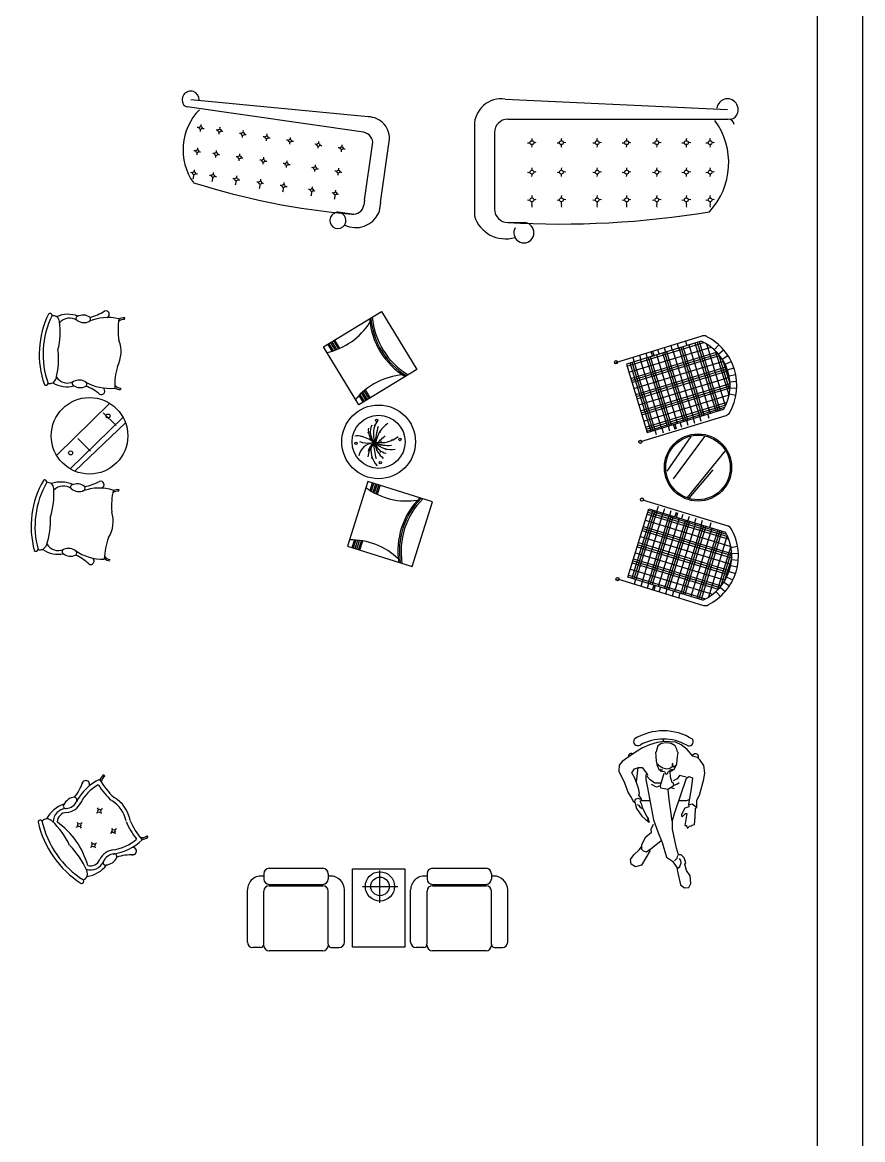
# Model space of a CAD drawing. Header units: inches. Extents: x 6.4 to 48.9, y 11.7 to 36.5.
# Drawn here: x 21.11 to 27.38, y 18.58 to 26.92 of the extents above; entities that cross this region are included whole.
import ezdxf

# ---------------------------------------------------------------- set-up
doc = ezdxf.new("R2010")
doc.units = ezdxf.units.IN
doc.header["$MEASUREMENT"] = 0
for name, color, linetype in [('02', 2, 'Continuous'), ('4', 4, 'Continuous'), ('kadrbm', 4, 'Continuous')]:
    doc.layers.add(name, color=color, linetype=linetype)

# ---------------------------------------------------------------- blocks, each defined once
blk = doc.blocks.new('kadrbm')
at = {"layer": 'kadrbm', "color": 4}
blk.add_lwpolyline([(0, 0), (0, 24.7972), (21, 24.7972), (21, 0), (0, 0)], close=True, dxfattribs=at)
blk.add_lwpolyline([(20.6631, 0.3257), (20.6631, 24.4603), (0.3369, 24.4603), (0.3369, 0.3257), (20.6631, 0.3257)], dxfattribs=at)

msp = doc.modelspace()

# ---------------------------------------------------------------- linework, layer by layer
at = {"layer": '02'}
for p, q in [((21.8753, 24.7033), (21.8766, 24.7148)), ((23.413, 24.53), (23.4471, 24.4742)), ((23.422, 24.5355), (23.4572, 24.4779)), ((23.4346, 24.5432), (23.471, 24.4834)), ((23.4435, 24.5486), (23.4808, 24.4876)), ((26.1799, 24.5402), (25.6207, 24.3689)), ((25.6251, 24.3546), (26.1997, 24.5307)), ((25.9996, 24.524), (26.011, 24.4867)), ((26.0625, 24.541), (26.0733, 24.5057)), ((26.2917, 24.0166), (26.1355, 24.5265)), ((26.3068, 24.0213), (26.1506, 24.5312)), ((26.322, 24.0259), (26.1658, 24.5358)), ((23.3915, 24.5169), (23.4225, 24.4661)), ((23.4004, 24.5223), (23.4328, 24.4693)), ((25.639, 24.3091), (26.2527, 24.4971)), ((25.653, 24.2636), (26.2942, 24.46)), ((25.6576, 24.2484), (26.3061, 24.447)), ((25.7658, 24.4524), (25.7772, 24.415)), ((25.8045, 24.4642), (25.8159, 24.4269)), ((25.8156, 24.4676), (25.827, 24.4303)), ((25.8543, 24.4795), (25.8657, 24.4422)), ((26.0488, 23.9422), (25.8926, 24.4521)), ((25.902, 24.4941), (25.9134, 24.4568)), ((26.064, 23.9469), (25.9078, 24.4568)), ((26.0792, 23.9515), (25.923, 24.4614)), ((25.9518, 24.5094), (25.9633, 24.472)), ((26.1247, 23.9655), (25.9685, 24.4754)), ((26.1702, 23.9794), (26.014, 24.4893)), ((26.1854, 23.9841), (26.0292, 24.494)), ((26.2006, 23.9887), (26.0444, 24.4986)), ((26.2461, 24.0027), (26.0899, 24.5126)), ((26.3618, 24.0588), (26.2208, 24.5188)), ((26.3134, 24.5167), (26.277, 24.4768)), ((26.3875, 24.1373), (26.2862, 24.4682)), ((26.3085, 24.4442), (26.3466, 24.4767)), ((26.393, 24.1735), (26.311, 24.4413)), ((25.6207, 24.3689), (25.7769, 23.8589)), ((25.8059, 23.8678), (25.6497, 24.3778)), ((25.6623, 24.2332), (26.3171, 24.4338)), ((25.8211, 23.8725), (25.6649, 24.3824)), ((25.6682, 24.4225), (25.6796, 24.3852)), ((25.6762, 24.1877), (26.3452, 24.3926)), ((25.8363, 23.8771), (25.6801, 24.3871)), ((25.718, 24.4377), (25.7295, 24.4004)), ((25.8818, 23.8911), (25.7256, 24.401)), ((25.9274, 23.905), (25.7712, 24.415)), ((25.9426, 23.9097), (25.7863, 24.4196)), ((25.9577, 23.9143), (25.8015, 24.4243)), ((26.0033, 23.9283), (25.8471, 24.4382)), ((26.3357, 24.4079), (26.3776, 24.4353)), ((26.3947, 24.2224), (26.3397, 24.4017)), ((26.3582, 24.3685), (26.4031, 24.3904)), ((25.6902, 24.1421), (26.3668, 24.3494)), ((25.6948, 24.127), (26.3727, 24.3346)), ((25.6995, 24.1118), (26.3778, 24.3196)), ((25.7134, 24.0662), (26.3893, 24.2733)), ((26.3755, 24.3265), (26.4228, 24.3427)), ((26.3874, 24.2828), (26.4364, 24.2929)), ((21.8453, 24.1913), (21.8453, 24.1798)), ((25.7274, 24.0207), (26.3946, 24.2251)), ((25.732, 24.0055), (26.3949, 24.2086)), ((25.7367, 23.9903), (26.3944, 24.1918)), ((26.3938, 24.2378), (26.4436, 24.2417)), ((26.3945, 24.1925), (26.4444, 24.1901)), ((23.6246, 24.135), (23.6556, 24.0842)), ((23.6322, 24.1428), (23.6646, 24.0897)), ((23.6431, 24.1532), (23.6772, 24.0974)), ((23.651, 24.1605), (23.6861, 24.1029)), ((23.6622, 24.1703), (23.6987, 24.1105)), ((23.6704, 24.1771), (23.7077, 24.116)), ((25.7506, 23.9448), (26.3881, 24.1401)), ((26.3894, 24.1474), (26.4387, 24.1387)), ((21.3685, 23.6883), (21.7659, 24.0773)), ((25.7646, 23.8993), (26.3728, 24.0856)), ((25.7692, 23.8841), (26.3653, 24.0667)), ((25.7739, 23.8689), (26.3563, 24.0473)), ((25.7769, 23.8589), (26.3494, 24.0343)), ((21.4686, 23.5887), (21.8638, 23.974)), ((21.7168, 24.0061), (21.812, 23.9109)), ((26.0685, 23.9505), (26.08, 23.9132)), ((26.1183, 23.9658), (26.1298, 23.9285)), ((26.1661, 23.9804), (26.1775, 23.9431)), ((26.2393, 23.9638), (26.2285, 23.999)), ((21.505, 23.5706), (21.8829, 23.932)), ((25.8463, 23.8411), (25.8349, 23.8784)), ((25.8845, 23.8942), (25.896, 23.8568)), ((25.9323, 23.9088), (25.9437, 23.8715)), ((25.971, 23.9206), (25.9824, 23.8833)), ((25.9821, 23.924), (25.9935, 23.8867)), ((26.0208, 23.9359), (26.0322, 23.8986)), ((21.5263, 23.8156), (21.6215, 23.7204)), ((26.1007, 23.8286), (25.9237, 23.5707)), ((26.2048, 23.8307), (25.9695, 23.5145)), ((26.3568, 23.7205), (26.0736, 23.3731)), ((26.2652, 23.5811), (26.0882, 23.3689)), ((23.7083, 23.4264), (23.7262, 23.4832)), ((23.7175, 23.4207), (23.7362, 23.48)), ((23.7306, 23.4132), (23.7503, 23.4756)), ((23.74, 23.408), (23.7603, 23.4724)), ((23.7533, 23.4012), (23.7743, 23.468)), ((23.7629, 23.3966), (23.7844, 23.4648)), ((21.8333, 23.4208), (21.8354, 23.4321)), ((25.6328, 22.7801), (25.789, 23.29)), ((25.818, 23.2811), (25.6618, 22.7712)), ((25.8332, 23.2765), (25.677, 22.7665)), ((25.8484, 23.2718), (25.6922, 22.7619)), ((25.7859, 23.28), (26.3683, 23.1016)), ((25.789, 23.29), (26.3614, 23.1147)), ((25.8584, 23.3078), (25.8469, 23.2705)), ((25.8966, 23.2548), (25.908, 23.2921)), ((25.9443, 23.2402), (25.9558, 23.2775)), ((25.8939, 23.2579), (25.7377, 22.7479)), ((25.7627, 23.2041), (26.4001, 23.0089)), ((25.7766, 23.2497), (26.3849, 23.0633)), ((25.7813, 23.2649), (26.3774, 23.0822)), ((25.9394, 23.2439), (25.7832, 22.734)), ((25.9546, 23.2393), (25.7984, 22.7293)), ((25.9698, 23.2346), (25.8136, 22.7247)), ((26.0153, 23.2207), (25.8591, 22.7107)), ((26.0609, 23.2067), (25.9047, 22.6968)), ((26.076, 23.2021), (25.9198, 22.6921)), ((26.0912, 23.1974), (25.935, 22.6875)), ((25.983, 23.2283), (25.9945, 23.2656)), ((25.9941, 23.2249), (26.0056, 23.2622)), ((26.0328, 23.213), (26.0443, 23.2504)), ((26.0806, 23.1984), (26.092, 23.2357)), ((26.1304, 23.1832), (26.1418, 23.2205)), ((26.1781, 23.1685), (26.1896, 23.2059)), ((25.7394, 23.1282), (26.4066, 22.9239)), ((25.7441, 23.1434), (26.4069, 22.9404)), ((25.7487, 23.1586), (26.4065, 22.9571)), ((26.1368, 23.1835), (25.9806, 22.6735)), ((26.1823, 23.1695), (26.0261, 22.6596)), ((26.1975, 23.1649), (26.0413, 22.6549)), ((26.2127, 23.1602), (26.0564, 22.6503)), ((26.2582, 23.1463), (26.102, 22.6363)), ((26.3037, 23.1323), (26.1475, 22.6224)), ((26.3189, 23.1277), (26.1627, 22.6178)), ((26.3341, 23.123), (26.1779, 22.6131)), ((26.2513, 23.1852), (26.2405, 23.1499)), ((23.5738, 22.9998), (23.5917, 23.0565)), ((23.5838, 22.9966), (23.6025, 23.0559)), ((23.5978, 22.9922), (23.6175, 23.0546)), ((23.6079, 22.989), (23.6282, 23.0534)), ((23.6219, 22.9846), (23.643, 23.0514)), ((23.6319, 22.9814), (23.6534, 23.0496)), ((25.7069, 23.022), (26.3847, 22.8144)), ((25.7115, 23.0372), (26.3899, 22.8294)), ((25.7255, 23.0827), (26.4013, 22.8757)), ((26.3738, 23.0902), (26.2329, 22.6301)), ((25.6883, 22.9613), (26.3573, 22.7563)), ((25.7022, 23.0068), (26.3789, 22.7995)), ((26.3996, 23.0116), (26.2982, 22.6808)), ((26.4051, 22.9755), (26.3231, 22.7077)), ((26.4015, 23.0016), (26.4507, 23.0102)), ((26.4065, 22.9565), (26.4565, 22.9589)), ((25.665, 22.8854), (26.3063, 22.6889)), ((25.6697, 22.9006), (26.3182, 22.7019)), ((25.6743, 22.9157), (26.3291, 22.7152)), ((26.4067, 22.9265), (26.3518, 22.7473)), ((26.3995, 22.8662), (26.4485, 22.8561)), ((26.4058, 22.9111), (26.4557, 22.9072)), ((26.192, 22.6088), (25.6328, 22.7801)), ((25.6371, 22.7943), (26.2118, 22.6183)), ((25.6511, 22.8398), (26.2648, 22.6519)), ((26.3702, 22.7805), (26.4152, 22.7585)), ((26.3876, 22.8224), (26.4349, 22.8062)), ((25.6803, 22.7265), (25.6917, 22.7638)), ((25.7301, 22.7112), (25.7415, 22.7485)), ((25.7778, 22.6966), (25.7892, 22.7339)), ((25.8165, 22.6847), (25.828, 22.722)), ((25.8276, 22.6813), (25.8391, 22.7186)), ((25.8663, 22.6695), (25.8778, 22.7068)), ((25.9141, 22.6548), (25.9255, 22.6922)), ((26.3206, 22.7047), (26.3586, 22.6723)), ((26.3478, 22.741), (26.3896, 22.7136)), ((25.9639, 22.6396), (25.9753, 22.6769)), ((26.0116, 22.625), (26.023, 22.6623)), ((26.3254, 22.6322), (26.289, 22.6721)), ((25.7946, 21.5286, -0.304), (25.7355, 21.5032, -0.304)), ((25.8516, 21.5455, -0.304), (25.7946, 21.5286, -0.304)), ((25.8558, 21.5201, -0.304), (25.8453, 21.4863, -0.304)), ((25.9023, 21.5518, -0.304), (25.8516, 21.5455, -0.304)), ((25.8833, 21.537, -0.304), (25.8558, 21.5201, -0.304)), ((25.9213, 21.5434, -0.304), (25.8833, 21.537, -0.304)), ((25.8973, 21.5512, 0.0461), (25.8973, 21.5703, 0.0461)), ((25.9867, 21.5476, -0.304), (25.9023, 21.5518, -0.304)), ((25.955, 21.537, -0.304), (25.9213, 21.5434, -0.304)), ((25.9846, 21.5201, -0.304), (25.955, 21.537, -0.304)), ((25.9972, 21.4948, -0.304), (25.9846, 21.5201, -0.304)), ((26.031, 21.5286, -0.304), (25.9867, 21.5476, -0.304)), ((26.0753, 21.4927, -0.304), (26.031, 21.5286, -0.304)), ((25.6659, 21.4589, -0.304), (25.5899, 21.404, -0.304)), ((25.6356, 21.4445, 0.0461), (25.6356, 21.437, 0.0461)), ((25.6618, 21.4618, 0.0461), (25.6531, 21.4619, 0.0461)), ((25.7355, 21.5032, -0.304), (25.6659, 21.4589, -0.304)), ((25.8389, 21.4737, -0.304), (25.8411, 21.442, -0.304)), ((25.8432, 21.4737, -0.304), (25.8389, 21.4737, -0.304)), ((25.8411, 21.442, -0.304), (25.8432, 21.4061, -0.304)), ((25.8453, 21.4863, -0.304), (25.8432, 21.4737, -0.304)), ((26.0015, 21.4758, -0.304), (25.9972, 21.4948, -0.304)), ((25.9979, 21.3853, -0.304), (26.0015, 21.4399, -0.304)), ((26.0078, 21.4694, -0.304), (26.0015, 21.4758, -0.304)), ((26.0015, 21.4399, -0.304), (26.0078, 21.4694, -0.304)), ((26.1176, 21.4441, -0.304), (26.0753, 21.4927, -0.304)), ((26.1513, 21.4335, -0.304), (26.1176, 21.4441, -0.304)), ((25.5667, 21.3765, -0.304), (25.5646, 21.3321, -0.304)), ((25.5899, 21.404, -0.304), (25.5667, 21.3765, -0.304)), ((25.6806, 21.349, -0.304), (25.7102, 21.3596, -0.304)), ((25.706, 21.3581, 0.0461), (25.6942, 21.2508, 0.0461)), ((25.7102, 21.3596, -0.304), (25.7397, 21.3575, -0.304)), ((25.7397, 21.3575, -0.304), (25.7714, 21.3152, -0.304)), ((25.8432, 21.4061, -0.304), (25.8516, 21.3702, -0.304)), ((25.8516, 21.3702, -0.304), (25.8622, 21.3469, -0.304)), ((25.8683, 21.3687, -0.304), (25.854, 21.3848, -0.304)), ((25.8932, 21.3527, -0.304), (25.8683, 21.3687, -0.304)), ((25.961, 21.3616, -0.304), (25.9449, 21.3509, -0.304)), ((25.9663, 21.3902, -0.304), (25.961, 21.3616, -0.304)), ((25.9734, 21.3616, -0.304), (25.9663, 21.3902, -0.304)), ((25.9913, 21.3741, -0.304), (25.9734, 21.3616, -0.304)), ((25.9804, 21.349, -0.304), (25.9979, 21.3853, -0.304)), ((26.1724, 21.4145, -0.304), (26.1513, 21.4335, -0.304)), ((26.1999, 21.3723, -0.304), (26.1724, 21.4145, -0.304)), ((26.2062, 21.3195, -0.304), (26.1999, 21.3723, -0.304)), ((21.7283, 21.2934), (21.7218, 21.3038)), ((25.5646, 21.3321, -0.304), (25.6068, 21.2434, -0.304)), ((25.6616, 21.3195, -0.304), (25.6806, 21.349, -0.304)), ((25.6828, 21.2793, -0.304), (25.6616, 21.3195, -0.304)), ((25.7123, 21.2054, -0.304), (25.6828, 21.2793, -0.304)), ((25.782, 21.3068, -0.304), (25.7651, 21.3026, -0.304)), ((25.7651, 21.3026, -0.304), (25.7672, 21.2688, -0.304)), ((25.7714, 21.3152, -0.304), (25.782, 21.3068, -0.304)), ((25.7777, 21.2899, -0.304), (25.7798, 21.2983, -0.304)), ((25.7988, 21.2667, -0.304), (25.7777, 21.2899, -0.304)), ((25.8622, 21.3469, -0.304), (25.8812, 21.3321, -0.304)), ((25.8748, 21.2244, -0.304), (25.9023, 21.3174, -0.304)), ((25.8938, 21.3354, -0.304), (25.8767, 21.3439, -0.304)), ((25.8812, 21.3321, -0.304), (25.9044, 21.3275, -0.304)), ((25.9235, 21.3473, -0.304), (25.8932, 21.3527, -0.304)), ((25.9044, 21.3275, -0.304), (25.9153, 21.3097, -0.304)), ((25.9153, 21.3097, -0.304), (25.9255, 21.311, -0.304)), ((25.9449, 21.3509, -0.304), (25.9235, 21.3473, -0.304)), ((25.9255, 21.311, -0.304), (25.9341, 21.3298, -0.304)), ((25.9341, 21.3298, -0.304), (25.9571, 21.3343, -0.304)), ((25.9651, 21.3439, -0.304), (25.938, 21.3368, -0.304)), ((25.9445, 21.3279, -0.304), (25.9487, 21.2878, -0.304)), ((25.9487, 21.2878, -0.304), (25.9593, 21.2498, -0.304)), ((25.9571, 21.3343, -0.304), (25.9804, 21.349, -0.304)), ((25.9994, 21.2751, -0.304), (25.9698, 21.2582, -0.304)), ((25.9825, 21.0237, -0.304), (26.069, 21.2793, -0.304)), ((26.0184, 21.2983, -0.304), (25.9994, 21.2751, -0.304)), ((26.0373, 21.2941, -0.304), (26.0184, 21.2983, -0.304)), ((26.0669, 21.2857, -0.304), (26.0373, 21.2941, -0.304)), ((26.069, 21.2793, -0.304), (26.088, 21.292, -0.304)), ((26.088, 21.292, -0.304), (26.1133, 21.2814, -0.304)), ((26.1133, 21.2814, -0.304), (26.1049, 21.1991, -0.304)), ((26.1661, 21.1526, -0.304), (26.1999, 21.2709, -0.304)), ((26.1999, 21.2709, -0.304), (26.2062, 21.3195, -0.304)), ((25.6068, 21.2434, -0.304), (25.6342, 21.1695, -0.304)), ((25.7186, 21.1674, -0.304), (25.7123, 21.2054, -0.304)), ((25.7672, 21.2688, -0.304), (25.7777, 21.2075, -0.304)), ((25.7777, 21.2075, -0.304), (25.8221, 20.9667, -0.304)), ((25.8326, 21.2413, -0.304), (25.7988, 21.2667, -0.304)), ((25.8453, 21.2117, -0.304), (25.8073, 21.2307, -0.304)), ((25.8748, 21.2413, -0.304), (25.8326, 21.2413, -0.304)), ((25.8685, 21.2202, -0.304), (25.8453, 21.2117, -0.304)), ((25.8769, 21.2033, -0.304), (25.8748, 21.2244, -0.304)), ((25.9318, 21.1948, -0.304), (25.8769, 21.2033, -0.304)), ((25.9719, 21.2223, -0.304), (25.9318, 21.1948, -0.304)), ((25.9403, 21.1188, -0.304), (25.9339, 21.1906, -0.304)), ((25.9508, 21.2096, -0.304), (25.9782, 21.2012, -0.304)), ((25.9593, 21.2498, -0.304), (25.9698, 21.2434, -0.304)), ((25.9698, 21.2434, -0.304), (25.9719, 21.2223, -0.304)), ((25.9782, 21.2265, -0.304), (25.9972, 21.2329, -0.304)), ((25.9972, 21.2329, -0.304), (26.0141, 21.2476, -0.304)), ((26.1049, 21.1991, -0.304), (26.0838, 21.085, -0.304)), ((25.6342, 21.1695, -0.304), (25.6574, 21.1336, -0.304)), ((25.6574, 21.1336, -0.304), (25.6743, 21.1019, -0.304)), ((25.6828, 21.104, -0.304), (25.6891, 21.1209, -0.304)), ((25.6891, 21.1209, -0.304), (25.706, 21.1293, -0.304)), ((25.706, 21.1293, -0.304), (25.725, 21.123, -0.304)), ((25.7144, 21.1526, -0.304), (25.7186, 21.1674, -0.304)), ((25.7271, 21.1357, -0.304), (25.7144, 21.1526, -0.304)), ((25.7229, 21.1082, -0.304), (25.7355, 21.1167, -0.304)), ((25.7313, 21.0934, -0.304), (25.7229, 21.1082, -0.304)), ((25.7355, 21.1167, -0.304), (25.7271, 21.1357, -0.304)), ((25.7302, 21.1131, 0.0461), (25.7951, 21.1129, 0.0461)), ((25.9529, 21.0301, -0.304), (25.9403, 21.1188, -0.304)), ((26.1471, 21.1146, -0.304), (26.1661, 21.1526, -0.304)), ((26.1471, 21.0596, -0.304), (26.1471, 21.1146, -0.304)), ((25.6743, 21.1019, -0.304), (25.6849, 21.0998, -0.304)), ((25.6849, 21.0998, -0.304), (25.6954, 21.0533, -0.304)), ((25.6954, 21.0533, -0.304), (25.7355, 20.9941, -0.304)), ((25.7167, 21.0738, -0.304), (25.7028, 21.0792, -0.304)), ((25.7263, 21.0588, -0.304), (25.7167, 21.0738, -0.304)), ((25.7338, 21.0513, -0.304), (25.7263, 21.0588, -0.304)), ((25.7397, 21.0723, -0.304), (25.7313, 21.0934, -0.304)), ((25.7402, 21.0567, -0.304), (25.7338, 21.0513, -0.304)), ((25.7419, 21.0596, -0.304), (25.7397, 21.0723, -0.304)), ((25.7503, 21.0364, -0.304), (25.7419, 21.0596, -0.304)), ((25.7735, 20.9941, -0.304), (25.7503, 21.0364, -0.304)), ((25.9635, 20.9582, -0.304), (25.9529, 21.0301, -0.304)), ((25.9656, 20.9625, -0.304), (25.9825, 21.0237, -0.304)), ((26.0563, 21.0554, -0.304), (26.0331, 21.0068, -0.304)), ((26.088, 21.066, -0.304), (26.0563, 21.0554, -0.304)), ((26.0838, 21.085, -0.304), (26.088, 21.066, -0.304)), ((26.0922, 21.0819, -0.304), (26.1112, 21.0861, -0.304)), ((26.1112, 21.0861, -0.304), (26.1418, 21.066, -0.304)), ((26.1344, 20.9878, -0.304), (26.1365, 21.0554, -0.304)), ((26.1365, 21.0554, -0.304), (26.1471, 21.0596, -0.304)), ((25.7355, 20.9941, -0.304), (25.7862, 20.9498, -0.304)), ((25.7883, 20.973, -0.304), (25.7735, 20.9941, -0.304)), ((25.7777, 20.9751, -0.304), (25.7883, 20.973, -0.304)), ((25.7925, 20.9561, -0.304), (25.7777, 20.9751, -0.304)), ((25.7862, 20.9498, -0.304), (25.7925, 20.9561, -0.304)), ((25.8221, 20.9667, -0.304), (25.8558, 20.878, -0.304)), ((25.9656, 20.897, -0.304), (25.9656, 20.9625, -0.304)), ((26.0331, 21.0068, -0.304), (26.0331, 20.9941, -0.304)), ((26.0331, 20.9941, -0.304), (26.0395, 20.992, -0.304)), ((26.0395, 20.992, -0.304), (26.0627, 21.0153, -0.304)), ((26.0711, 21.0153, -0.304), (26.0563, 20.9265, -0.304)), ((26.0627, 21.0153, -0.304), (26.0711, 21.0153, -0.304)), ((26.1302, 20.9329, -0.304), (26.1344, 20.9878, -0.304)), ((25.7672, 20.8399, -0.304), (25.8073, 20.8758, -0.304)), ((25.8052, 20.897, -0.304), (25.8221, 20.935, -0.304)), ((25.8073, 20.8758, -0.304), (25.8052, 20.897, -0.304)), ((25.8558, 20.878, -0.304), (25.8875, 20.7977, -0.304)), ((25.9951, 20.7554, -0.304), (25.9656, 20.897, -0.304)), ((26.0563, 20.9265, -0.304), (26.069, 20.9265, -0.304)), ((26.069, 20.9265, -0.304), (26.0753, 20.9054, -0.304)), ((26.0753, 20.9054, -0.304), (26.0817, 20.9096, -0.304)), ((26.0817, 20.9096, -0.304), (26.0922, 20.9202, -0.304)), ((26.0922, 20.9202, -0.304), (26.1049, 20.9223, -0.304)), ((26.1049, 20.9223, -0.304), (26.1112, 20.9287, -0.304)), ((26.1112, 20.9287, -0.304), (26.1302, 20.9329, -0.304)), ((22.0418, 20.8477), (22.0494, 20.8381)), ((25.7355, 20.7829, -0.304), (25.7672, 20.8399, -0.304)), ((25.7355, 20.747, -0.304), (25.7355, 20.7829, -0.304)), ((25.8769, 20.8082, -0.304), (25.8052, 20.7512, -0.304)), ((25.8875, 20.7977, -0.304), (25.9191, 20.6899, -0.304)), ((25.6511, 20.6709, -0.304), (25.6764, 20.7068, -0.304)), ((25.6764, 20.7068, -0.304), (25.7165, 20.7449, -0.304)), ((25.7165, 20.7449, -0.304), (25.7334, 20.766, -0.304)), ((25.7988, 20.7385, -0.304), (25.7334, 20.6287, -0.304)), ((25.7482, 20.7343, -0.304), (25.7355, 20.747, -0.304)), ((25.7714, 20.7259, -0.304), (25.7482, 20.7343, -0.304)), ((25.8052, 20.7512, -0.304), (25.7714, 20.7259, -0.304)), ((25.9191, 20.6899, -0.304), (25.9656, 20.6583, -0.304)), ((26.0099, 20.7068, -0.304), (25.9951, 20.7554, -0.304)), ((25.9994, 20.6815, -0.304), (26.0057, 20.7005, -0.304)), ((26.031, 20.7068, -0.304), (26.0099, 20.7068, -0.304)), ((26.0521, 20.6836, -0.304), (26.031, 20.7068, -0.304)), ((25.6574, 20.6371, -0.304), (25.6511, 20.6709, -0.304)), ((25.6891, 20.616, -0.304), (25.6574, 20.6371, -0.304)), ((25.7334, 20.6287, -0.304), (25.6891, 20.616, -0.304)), ((25.9656, 20.6583, -0.304), (25.9972, 20.6118, -0.304)), ((25.9804, 20.6625, -0.304), (25.9994, 20.6815, -0.304)), ((25.9972, 20.6118, -0.304), (26.0015, 20.5822, -0.304)), ((25.9994, 20.6012, -0.304), (26.0205, 20.6202, -0.304)), ((26.0268, 20.6646, -0.304), (26.0162, 20.6794, -0.304)), ((26.0205, 20.6202, -0.304), (26.0289, 20.6456, -0.304)), ((26.0289, 20.6456, -0.304), (26.0268, 20.6646, -0.304)), ((26.0648, 20.6456, -0.304), (26.0521, 20.6836, -0.304)), ((26.0563, 20.6371, -0.304), (26.0648, 20.6456, -0.304)), ((26.069, 20.5907, -0.304), (26.0563, 20.6371, -0.304)), ((23.7819, 20.3494), (23.7819, 20.5889)), ((26.0015, 20.5822, -0.304), (26.0238, 20.4831, -0.304)), ((26.0964, 20.5505, -0.304), (26.069, 20.5907, -0.304)), ((26.1007, 20.4935, -0.304), (26.0964, 20.5505, -0.304)), ((22.9142, 20.0387), (22.9142, 20.4361)), ((22.9547, 20.4761), (23.3545, 20.4761)), ((23.3945, 20.0387), (23.3945, 20.4361)), ((23.6521, 20.4712), (23.9156, 20.4712)), ((24.1334, 20.0387), (24.1334, 20.4361)), ((24.1734, 20.4761), (24.5732, 20.4761)), ((24.6132, 20.0387), (24.6132, 20.4361)), ((26.0238, 20.4831, -0.304), (26.0542, 20.4597, -0.304)), ((26.0542, 20.4597, -0.304), (26.088, 20.4618, -0.304)), ((26.088, 20.4618, -0.304), (26.1007, 20.4935, -0.304)), ((23.3545, 19.9901), (22.9547, 19.9901)), ((24.5732, 19.9901), (24.1734, 19.9901))]:
    msp.add_line(p, q, dxfattribs=at)
for points in [[(24.0572, 24.3295), (23.6246, 24.0653), (23.3605, 24.4979), (23.7931, 24.7621)], [(24.175, 23.3416), (23.6916, 23.4941), (23.5391, 23.0107), (24.0225, 22.8582)]]:
    msp.add_lwpolyline(points, close=True, dxfattribs=at)
for points in [[(23.6952, 23.8642, 1), (23.6952, 23.8563)], [(23.7431, 23.915, 1), (23.7431, 23.907)], [(23.7845, 23.8696, 1), (23.7845, 23.8617)], [(23.7322, 23.7843, 1), (23.7322, 23.7764)], [(23.7409, 23.788, 1), (23.7409, 23.78)], [(23.7453, 23.797, 1), (23.7453, 23.7891)], [(23.7474, 23.7771, 1), (23.7474, 23.7691)], [(23.754, 23.7898, 1), (23.754, 23.7819)], [(23.791, 23.7952, 1), (23.791, 23.7873)], [(23.8737, 23.8079, 1), (23.8737, 23.8)], [(23.7039, 23.7426, 1), (23.7039, 23.7347)], [(23.7191, 23.7607, 1), (23.7191, 23.7528)], [(23.7866, 23.719, 1), (23.7866, 23.7111)], [(23.791, 23.768, 1), (23.791, 23.7601)], [(23.828, 23.739, 1), (23.828, 23.731)], [(23.7235, 23.6755, 1), (23.7235, 23.6675)]]:
    msp.add_lwpolyline(points, format="xyb", dxfattribs=at)
at = {"layer": '02', "elevation": 0.0461}
for points in [[(26.1582, 21.4273), (26.1583, 21.4429, 0.414214), (26.1409, 21.4604), (26.1322, 21.4604, 0.351165), (26.1152, 21.4468)], [(26.0125, 21.1123), (26.0644, 21.1121, 0.160981), (26.0904, 21.1206, 0.160981)]]:
    msp.add_lwpolyline(points, format="xyb", dxfattribs=at)
at = {"layer": '02'}
for centre, radius in [((22.4428, 26.1334), 0.0115), ((22.5839, 26.1131), 0.0115), ((22.7581, 26.088), 0.0115), ((22.9366, 26.0622), 0.0115), ((23.1108, 26.0371), 0.0115), ((24.9158, 26.023), 0.0144), ((25.1358, 26.023), 0.0144), ((25.4029, 26.023), 0.0144), ((25.6229, 26.023), 0.0144), ((25.8483, 26.023), 0.0144), ((26.0683, 26.023), 0.0144), ((26.2465, 26.023), 0.0144), ((22.4177, 25.9592), 0.0115), ((22.5588, 25.9389), 0.0115), ((23.3223, 26.0067), 0.0115), ((23.4965, 25.9816), 0.0115), ((22.733, 25.9138), 0.0115), ((22.9115, 25.888), 0.0115), ((23.0857, 25.8629), 0.0115), ((22.3941, 25.7953), 0.0115), ((22.5352, 25.775), 0.0115), ((23.2972, 25.8325), 0.0115), ((23.4714, 25.8074), 0.0115), ((24.9158, 25.803), 0.0144), ((25.1358, 25.803), 0.0144), ((25.4029, 25.803), 0.0144), ((25.6229, 25.803), 0.0144), ((25.8483, 25.803), 0.0144), ((26.0683, 25.803), 0.0144), ((26.2465, 25.803), 0.0144), ((22.7094, 25.7499), 0.0115), ((22.8879, 25.7242), 0.0115), ((23.0621, 25.6991), 0.0115), ((23.2736, 25.6686), 0.0115), ((23.4478, 25.6435), 0.0115), ((24.9158, 25.5961), 0.0144), ((25.1358, 25.5961), 0.0144), ((25.4029, 25.5961), 0.0144), ((25.6229, 25.5961), 0.0144), ((25.8483, 25.5961), 0.0144), ((26.0683, 25.5961), 0.0144), ((26.2465, 25.5961), 0.0144), ((21.6139, 23.835), 0.2859), ((23.7716, 23.7897), 0.275), ((21.7523, 23.9826), 0.0149), ((23.7716, 23.7897), 0.198), ((23.7567, 23.9495), 0.00899), ((23.6021, 23.7787), 0.00899), ((23.9307, 23.8074), 0.00899), ((26.1557, 23.5986), 0.2409), ((21.4728, 23.707), 0.0149), ((23.7844, 23.6333), 0.00899), ((21.6873, 21.0343), 0.0122), ((21.5371, 20.9287), 0.0122), ((21.7929, 20.8841), 0.0122), ((21.6428, 20.7785), 0.0122), ((23.7817, 20.4709), 0.1092), ((23.7817, 20.4709), 0.0692)]:
    msp.add_circle(centre, radius, dxfattribs=at)
for centre, radius, start, end in [((22.4216, 26.1172), 0.0204, 61.11799, 102.48764), ((22.459, 26.1121), 0.0204, 151.11799, 192.48764), ((22.4266, 26.1546), 0.0204, 331.11799, 12.48764), ((22.4641, 26.1496), 0.0204, 241.11799, 282.48764), ((22.5627, 26.0968), 0.0204, 61.11799, 102.48764), ((22.5677, 26.1343), 0.0204, 331.11799, 12.48764), ((22.6051, 26.1293), 0.0204, 241.11799, 282.48764), ((22.7419, 26.1092), 0.0204, 331.11799, 12.48764), ((22.6001, 26.0918), 0.0204, 151.11799, 192.48764), ((22.7369, 26.0718), 0.0204, 61.11799, 102.48764), ((22.7743, 26.0667), 0.0204, 151.11799, 192.48764), ((22.7793, 26.1042), 0.0204, 241.11799, 282.48764), ((22.9154, 26.046), 0.0204, 61.11799, 102.48764), ((22.9528, 26.041), 0.0204, 151.11799, 192.48764), ((22.9204, 26.0835), 0.0204, 331.11799, 12.48764), ((22.9579, 26.0784), 0.0204, 241.11799, 282.48764), ((23.0896, 26.0209), 0.0204, 61.11799, 102.48764), ((23.127, 26.0159), 0.0204, 151.11799, 192.48764), ((23.0946, 26.0584), 0.0204, 331.11799, 12.48764), ((23.1321, 26.0534), 0.0204, 241.11799, 282.48764), ((23.3061, 26.0279), 0.0204, 331.11799, 12.48764), ((24.9397, 26.0464), 0.0255, 159.31518, 200.68482), ((24.9392, 25.9992), 0.0255, 69.31518, 110.68482), ((25.1597, 26.0464), 0.0255, 159.31518, 200.68482), ((25.1592, 25.9992), 0.0255, 69.31518, 110.68482), ((25.4267, 26.0464), 0.0255, 159.31518, 200.68482), ((25.4263, 25.9992), 0.0255, 69.31518, 110.68482), ((25.6467, 26.0464), 0.0255, 159.31518, 200.68482), ((25.6463, 25.9992), 0.0255, 69.31518, 110.68482), ((25.8722, 26.0464), 0.0255, 159.31518, 200.68482), ((25.8717, 25.9992), 0.0255, 69.31518, 110.68482), ((26.0922, 26.0464), 0.0255, 159.31518, 200.68482), ((26.0917, 25.9992), 0.0255, 69.31518, 110.68482), ((26.2704, 26.0464), 0.0255, 159.31518, 200.68482), ((26.2699, 25.9992), 0.0255, 69.31518, 110.68482), ((22.3965, 25.943), 0.0204, 61.11799, 102.48764), ((22.4339, 25.9379), 0.0204, 151.11799, 192.48764), ((22.4015, 25.9804), 0.0204, 331.11799, 12.48764), ((22.439, 25.9754), 0.0204, 241.11799, 282.48764), ((22.5376, 25.9226), 0.0204, 61.11799, 102.48764), ((22.5426, 25.9601), 0.0204, 331.11799, 12.48764), ((23.3011, 25.9905), 0.0204, 61.11799, 102.48764), ((23.3385, 25.9854), 0.0204, 151.11799, 192.48764), ((23.3435, 26.0229), 0.0204, 241.11799, 282.48764), ((23.4753, 25.9654), 0.0204, 61.11799, 102.48764), ((23.5127, 25.9603), 0.0204, 151.11799, 192.48764), ((23.4803, 26.0028), 0.0204, 331.11799, 12.48764), ((23.5177, 25.9978), 0.0204, 241.11799, 282.48764), ((24.8924, 26.0469), 0.0255, 249.31518, 290.68482), ((24.892, 25.9996), 0.0255, 339.31518, 20.68482), ((25.1124, 26.0469), 0.0255, 249.31518, 290.68482), ((25.112, 25.9996), 0.0255, 339.31518, 20.68482), ((25.3795, 26.0469), 0.0255, 249.31518, 290.68482), ((25.379, 25.9996), 0.0255, 339.31518, 20.68482), ((25.5995, 26.0469), 0.0255, 249.31518, 290.68482), ((25.599, 25.9996), 0.0255, 339.31518, 20.68482), ((25.8249, 26.0469), 0.0255, 249.31518, 290.68482), ((25.8245, 25.9996), 0.0255, 339.31518, 20.68482), ((26.0449, 26.0469), 0.0255, 249.31518, 290.68482), ((26.0445, 25.9996), 0.0255, 339.31518, 20.68482), ((26.2231, 26.0469), 0.0255, 249.31518, 290.68482), ((26.2227, 25.9996), 0.0255, 339.31518, 20.68482), ((22.575, 25.9176), 0.0204, 151.11799, 192.48764), ((22.5801, 25.9551), 0.0204, 241.11799, 282.48764), ((22.7118, 25.8976), 0.0204, 61.11799, 102.48764), ((22.7492, 25.8925), 0.0204, 151.11799, 192.48764), ((22.7168, 25.935), 0.0204, 331.11799, 12.48764), ((22.7543, 25.93), 0.0204, 241.11799, 282.48764), ((22.8903, 25.8718), 0.0204, 61.11799, 102.48764), ((22.9277, 25.8668), 0.0204, 151.11799, 192.48764), ((22.8953, 25.9093), 0.0204, 331.11799, 12.48764), ((22.9328, 25.9042), 0.0204, 241.11799, 282.48764), ((23.0645, 25.8467), 0.0204, 61.11799, 102.48764), ((23.0695, 25.8842), 0.0204, 331.11799, 12.48764), ((23.107, 25.8792), 0.0204, 241.11799, 282.48764), ((23.281, 25.8537), 0.0204, 331.11799, 12.48764), ((22.3729, 25.7791), 0.0204, 61.11799, 102.48764), ((22.4103, 25.7741), 0.0204, 151.11799, 192.48764), ((22.3779, 25.8166), 0.0204, 331.11799, 12.48764), ((22.4154, 25.8115), 0.0204, 241.11799, 282.48764), ((22.514, 25.7588), 0.0204, 61.11799, 102.48764), ((22.519, 25.7962), 0.0204, 331.11799, 12.48764), ((22.6932, 25.7711), 0.0204, 331.11799, 12.48764), ((23.102, 25.8417), 0.0204, 151.11799, 192.48764), ((23.276, 25.8163), 0.0204, 61.11799, 102.48764), ((23.3134, 25.8112), 0.0204, 151.11799, 192.48764), ((23.3185, 25.8487), 0.0204, 241.11799, 282.48764), ((23.4502, 25.7912), 0.0204, 61.11799, 102.48764), ((23.4876, 25.7861), 0.0204, 151.11799, 192.48764), ((23.4552, 25.8286), 0.0204, 331.11799, 12.48764), ((23.4927, 25.8236), 0.0204, 241.11799, 282.48764), ((24.8924, 25.8269), 0.0255, 249.31518, 290.68482), ((24.9397, 25.8264), 0.0255, 159.31518, 200.68482), ((24.892, 25.7796), 0.0255, 339.31518, 20.68482), ((24.9392, 25.7792), 0.0255, 69.31518, 110.68482), ((25.1124, 25.8269), 0.0255, 249.31518, 290.68482), ((25.1597, 25.8264), 0.0255, 159.31518, 200.68482), ((25.112, 25.7796), 0.0255, 339.31518, 20.68482), ((25.1592, 25.7792), 0.0255, 69.31518, 110.68482), ((25.3795, 25.8269), 0.0255, 249.31518, 290.68482), ((25.4267, 25.8264), 0.0255, 159.31518, 200.68482), ((25.379, 25.7796), 0.0255, 339.31518, 20.68482), ((25.4263, 25.7792), 0.0255, 69.31518, 110.68482), ((25.5995, 25.8269), 0.0255, 249.31518, 290.68482), ((25.6467, 25.8264), 0.0255, 159.31518, 200.68482), ((25.599, 25.7796), 0.0255, 339.31518, 20.68482), ((25.6463, 25.7792), 0.0255, 69.31518, 110.68482), ((25.8249, 25.8269), 0.0255, 249.31518, 290.68482), ((25.8722, 25.8264), 0.0255, 159.31518, 200.68482), ((25.8245, 25.7796), 0.0255, 339.31518, 20.68482), ((25.8717, 25.7792), 0.0255, 69.31518, 110.68482), ((26.0449, 25.8269), 0.0255, 249.31518, 290.68482), ((26.0922, 25.8264), 0.0255, 159.31518, 200.68482), ((26.0445, 25.7796), 0.0255, 339.31518, 20.68482), ((26.0917, 25.7792), 0.0255, 69.31518, 110.68482), ((26.2231, 25.8269), 0.0255, 249.31518, 290.68482), ((26.2704, 25.8264), 0.0255, 159.31518, 200.68482), ((26.2227, 25.7796), 0.0255, 339.31518, 20.68482), ((26.2699, 25.7792), 0.0255, 69.31518, 110.68482), ((22.3702, 25.7629), 0.0204, 331.11799, 12.48764), ((22.5113, 25.7426), 0.0204, 331.11799, 12.48764), ((22.5514, 25.7537), 0.0204, 151.11799, 192.48764), ((22.5564, 25.7912), 0.0204, 241.11799, 282.48764), ((22.6882, 25.7337), 0.0204, 61.11799, 102.48764), ((22.6855, 25.7175), 0.0204, 331.11799, 12.48764), ((22.7256, 25.7286), 0.0204, 151.11799, 192.48764), ((22.7306, 25.7661), 0.0204, 241.11799, 282.48764), ((22.8667, 25.708), 0.0204, 61.11799, 102.48764), ((22.864, 25.6917), 0.0204, 331.11799, 12.48764), ((22.9041, 25.7029), 0.0204, 151.11799, 192.48764), ((22.8717, 25.7454), 0.0204, 331.11799, 12.48764), ((22.9092, 25.7404), 0.0204, 241.11799, 282.48764), ((23.0409, 25.6829), 0.0204, 61.11799, 102.48764), ((23.0459, 25.7203), 0.0204, 331.11799, 12.48764), ((23.0834, 25.7153), 0.0204, 241.11799, 282.48764), ((23.2574, 25.6899), 0.0204, 331.11799, 12.48764), ((23.0382, 25.6667), 0.0204, 331.11799, 12.48764), ((23.0783, 25.6778), 0.0204, 151.11799, 192.48764), ((23.2524, 25.6524), 0.0204, 61.11799, 102.48764), ((23.2497, 25.6362), 0.0204, 331.11799, 12.48764), ((23.2898, 25.6474), 0.0204, 151.11799, 192.48764), ((23.2948, 25.6848), 0.0204, 241.11799, 282.48764), ((23.4266, 25.6273), 0.0204, 61.11799, 102.48764), ((23.4239, 25.6111), 0.0204, 331.11799, 12.48764), ((23.464, 25.6223), 0.0204, 151.11799, 192.48764), ((23.4316, 25.6648), 0.0204, 331.11799, 12.48764), ((23.469, 25.6597), 0.0204, 241.11799, 282.48764), ((24.9397, 25.6195), 0.0255, 159.31518, 200.68482), ((25.1597, 25.6195), 0.0255, 159.31518, 200.68482), ((25.4267, 25.6195), 0.0255, 159.31518, 200.68482), ((25.6467, 25.6195), 0.0255, 159.31518, 200.68482), ((25.8722, 25.6195), 0.0255, 159.31518, 200.68482), ((26.0922, 25.6195), 0.0255, 159.31518, 200.68482), ((26.2704, 25.6195), 0.0255, 159.31518, 200.68482), ((24.8924, 25.6199), 0.0255, 249.31518, 290.68482), ((24.9397, 25.5517), 0.0255, 159.31518, 200.68482), ((24.892, 25.5727), 0.0255, 339.31518, 20.68482), ((24.9392, 25.5722), 0.0255, 69.31518, 110.68482), ((25.1124, 25.6199), 0.0255, 249.31518, 290.68482), ((25.1597, 25.5517), 0.0255, 159.31518, 200.68482), ((25.112, 25.5727), 0.0255, 339.31518, 20.68482), ((25.1592, 25.5722), 0.0255, 69.31518, 110.68482), ((25.3795, 25.6199), 0.0255, 249.31518, 290.68482), ((25.4267, 25.5517), 0.0255, 159.31518, 200.68482), ((25.379, 25.5727), 0.0255, 339.31518, 20.68482), ((25.4263, 25.5722), 0.0255, 69.31518, 110.68482), ((25.5995, 25.6199), 0.0255, 249.31518, 290.68482), ((25.6467, 25.5517), 0.0255, 159.31518, 200.68482), ((25.599, 25.5727), 0.0255, 339.31518, 20.68482), ((25.6463, 25.5722), 0.0255, 69.31518, 110.68482), ((25.8249, 25.6199), 0.0255, 249.31518, 290.68482), ((25.8722, 25.5517), 0.0255, 159.31518, 200.68482), ((25.8245, 25.5727), 0.0255, 339.31518, 20.68482), ((25.8717, 25.5722), 0.0255, 69.31518, 110.68482), ((26.0449, 25.6199), 0.0255, 249.31518, 290.68482), ((26.0922, 25.5517), 0.0255, 159.31518, 200.68482), ((26.0445, 25.5727), 0.0255, 339.31518, 20.68482), ((26.0917, 25.5722), 0.0255, 69.31518, 110.68482), ((26.2231, 25.6199), 0.0255, 249.31518, 290.68482), ((26.2704, 25.5517), 0.0255, 159.31518, 200.68482), ((26.2227, 25.5727), 0.0255, 339.31518, 20.68482), ((26.2699, 25.5722), 0.0255, 69.31518, 110.68482), ((24.8638, 25.3766), 0.05, 43.61889, 90), ((21.9199, 24.4456), 0.681, 154.01023, 176.7983), ((21.92, 24.4456), 0.6522, 153.97654, 176.80481), ((21.3185, 24.733), 0.0154, 355.47436, 134.14101), ((21.3355, 24.6562), 0.0756, 63.97431, 91.24509), ((21.4524, 24.5332), 0.2085, 68.89811, 113.68623), ((21.3318, 24.6799), 0.0576, 8.62566, 50.14346), ((21.4655, 24.6166), 0.0967, 54.99936, 141.04595), ((21.528, 24.7101), 0.016, 109.29694, 243.99335), ((21.5731, 24.7702), 0.0907, 234.95492, 297.95677), ((21.5658, 24.6453), 0.0907, 55.33352, 118.33537), ((21.6021, 24.7066), 0.0203, 285.6316, 41.24542), ((21.7522, 24.3625), 0.3554, 76.90525, 114.01254), ((21.5419, 25.0441), 0.3328, 283.10958, 303.46608), ((21.735, 24.7418), 0.0264, 294.27767, 111.22874), ((22.3485, 24.629), 0.5219, 171.22767, 189.1185), ((21.8693, 24.65), 0.0537, 83.50271, 135.33803), ((21.8693, 24.65), 0.0652, 83.50271, 124.58429), ((24.2604, 24.7545), 0.5586, 184.81559, 238.78512), ((24.27, 24.7603), 0.5586, 184.81559, 238.78512), ((24.2812, 24.7672), 0.5586, 184.81559, 238.78512), ((20.8545, 24.6075), 0.5403, 345.86259, 8.62566), ((23.2754, 24.9542), 0.5099, 282.50945, 327.7444), ((21.6141, 24.4617), 0.2352, 332.23658, 21.05372), ((26.0336, 24.2098), 0.3613, 330.92719, 66.10794), ((21.9197, 24.442), 0.681, 176.49198, 199.28005), ((21.9197, 24.442), 0.6522, 176.48547, 199.31374), ((20.8427, 24.4057), 0.5403, 344.66462, 7.42769), ((21.4484, 24.3253), 0.0967, 212.24433, 298.29093), ((22.3239, 24.2098), 0.5219, 164.17179, 182.06261), ((23.9916, 23.7811), 0.5099, 94.51801, 140.30608), ((21.2889, 24.2269), 0.0154, 219.14927, 357.81593), ((21.3147, 24.3012), 0.0756, 262.04519, 289.31598), ((21.3082, 24.2781), 0.0576, 303.14682, 344.66462), ((21.4452, 24.4096), 0.2085, 239.60405, 284.39218), ((21.4996, 24.2251), 0.016, 109.29694, 243.99335), ((21.5447, 24.2851), 0.0907, 234.95492, 297.95677), ((21.5373, 24.1602), 0.0907, 55.33352, 118.33537), ((21.5736, 24.22), 0.0203, 312.04486, 67.65869), ((21.7629, 24.5442), 0.3554, 239.27774, 276.38503), ((21.4743, 23.8918), 0.3328, 49.82421, 70.1807), ((21.7014, 24.1694), 0.0264, 241.98191, 59.47073), ((21.8455, 24.245), 0.0652, 228.70599, 269.78758), ((21.8455, 24.245), 0.0537, 217.95225, 269.78758), ((23.8868, 23.8531), 0.1547, 143.32313, 205.76326), ((23.8484, 23.8818), 0.1536, 175.87406, 216.95584), ((23.8206, 23.864), 0.1114, 152.99086, 225.91017), ((24.1688, 23.7624), 0.4238, 160.5249, 177.82437), ((23.9396, 23.7635), 0.1896, 121.31505, 172.13779), ((23.6092, 23.6892), 0.1447, 72.94564, 96.48138), ((23.7477, 23.6578), 0.1271, 96.99045, 168.02836), ((23.7198, 24.1018), 0.3233, 253.85612, 269.11051), ((23.4697, 23.3256), 0.5348, 58.98728, 70.36101), ((23.7746, 23.702), 0.0833, 118.89012, 168.45792), ((23.9064, 23.7366), 0.1933, 168.55155, 220.98153), ((24.068, 23.7707), 0.3316, 178.32856, 198.729), ((23.8577, 23.8262), 0.1256, 204.09558, 256.29534), ((23.8676, 23.9041), 0.1714, 224.48606, 279.37622), ((23.8435, 23.9908), 0.2281, 245.08876, 275.96373), ((23.7844, 23.9979), 0.2146, 261.24958, 308.23328), ((24.5657, 22.9173), 1.1814, 129.04877, 132.6799), ((23.8607, 23.6587), 0.1708, 138.7581, 173.8624), ((23.9304, 23.8129), 0.1923, 193.04524, 229.77663), ((21.8594, 23.1606), 0.681, 149.92336, 172.71143), ((21.8595, 23.1606), 0.6522, 149.88967, 172.71793), ((21.28, 23.4901), 0.0154, 351.38748, 130.05414), ((21.2915, 23.4123), 0.0756, 59.88743, 87.15822), ((20.8083, 23.398), 0.5403, 341.77572, 4.53878), ((21.3994, 23.2813), 0.2085, 64.81123, 109.59936), ((21.2895, 23.4362), 0.0576, 4.53878, 46.05659), ((21.4184, 23.3635), 0.0967, 50.91248, 136.95907), ((21.4873, 23.4523), 0.016, 105.21006, 239.90647), ((21.5366, 23.509), 0.0907, 230.86804, 293.86989), ((21.5204, 23.385), 0.0907, 51.24664, 114.24849), ((21.561, 23.4435), 0.0203, 281.54472, 37.15855), ((21.6862, 23.0896), 0.3554, 72.81838, 109.92567), ((21.525, 23.7845), 0.3328, 279.02271, 299.3792), ((21.6961, 23.4692), 0.0264, 290.1908, 107.14186), ((23.9795, 23.8581), 0.5099, 233.59832, 279.3864), ((22.3, 23.3129), 0.5219, 167.1408, 185.03162), ((21.8234, 23.368), 0.0537, 79.41583, 131.25116), ((21.8234, 23.368), 0.0652, 79.41583, 120.49742), ((24.4743, 22.9779), 0.5586, 135.11928, 189.08881), ((24.4851, 22.9745), 0.5586, 135.11928, 189.08881), ((24.4976, 22.9706), 0.5586, 135.11928, 189.08881), ((21.8589, 23.157), 0.681, 172.40511, 195.19318), ((21.859, 23.157), 0.6522, 172.3986, 195.22687), ((20.7821, 23.1975), 0.5403, 340.57775, 3.34082), ((21.5555, 23.1985), 0.2352, 328.1497, 16.96681), ((26.0456, 22.9391), 0.3613, 293.89206, 29.07281), ((21.3806, 23.0742), 0.0967, 208.15746, 294.20405), ((22.2456, 22.8966), 0.5219, 160.08491, 177.97574), ((23.5662, 22.5473), 0.5099, 46.16, 91.39496), ((21.2144, 22.9874), 0.0154, 215.0624, 353.72905), ((21.2454, 23.0596), 0.0756, 257.95832, 285.2291), ((21.2373, 23.037), 0.0576, 299.05995, 340.57775), ((21.3833, 23.1585), 0.2085, 235.51718, 280.30531), ((21.4244, 22.9706), 0.016, 105.21006, 239.90647), ((21.4737, 23.0272), 0.0907, 230.86804, 293.86989), ((21.4575, 22.9031), 0.0907, 51.24664, 114.24849), ((21.4979, 22.9602), 0.0203, 307.95799, 63.57181), ((21.7098, 23.2701), 0.3554, 235.19086, 272.29816), ((21.3755, 22.6399), 0.3328, 45.73733, 66.09383), ((21.6218, 22.9006), 0.0264, 237.89502, 55.38385), ((21.7709, 22.9657), 0.0652, 224.61912, 265.7007), ((21.7709, 22.9657), 0.0537, 213.86538, 265.7007), ((25.8963, 21.2216, 0.0461), 0.4105, 57.78253, 121.8727), ((25.7061, 21.5531, 0.0461), 0.0316, 147.35642, 302.2988), ((25.8962, 21.2062, 0.0461), 0.3641, 61.23796, 118.41726), ((26.0884, 21.552, 0.0461), 0.0316, 237.35642, 32.2988), ((25.653, 21.4444, 0.0461), 0.0174, 89.82761, 179.82761), ((25.6617, 21.4444, 0.0461), 0.0174, 67.4266, 89.82761), ((21.7585, 21.245), 0.0693, 121.98285, 163.06443), ((21.7585, 21.245), 0.057, 121.98285, 173.81817), ((21.2257, 21.3564), 0.3536, 321.58972, 341.94622), ((21.8513, 20.9285), 0.3776, 115.38539, 152.49269), ((21.8513, 20.9285), 0.347, 119.69034, 152.49269), ((21.5861, 21.2327), 0.028, 332.29969, 172.32913), ((22.1733, 21.5391), 0.5827, 212.04785, 227.24365), ((22.171, 21.5444), 0.5545, 209.70781, 227.59864), ((21.5092, 21.0405), 0.0964, 93.81365, 156.81551), ((21.4327, 21.1492), 0.0964, 273.43505, 336.43691), ((21.4989, 21.1155), 0.0215, 324.11174, 79.72557), ((21.6707, 20.9197), 0.2193, 10.71672, 59.53387), ((21.6707, 20.9197), 0.2499, 10.71672, 59.53387), ((21.489, 20.8723), 0.2215, 107.37824, 152.16637), ((21.4448, 20.9503), 0.1028, 93.47949, 179.52609), ((21.4454, 20.9494), 0.0732, 91.84064, 178.12225), ((21.4349, 21.0694), 0.017, 147.77708, 282.47349), ((21.4332, 21.1485), 0.1262, 274.61513, 335.27162), ((21.6594, 21.0394), 0.0217, 284.44046, 325.81011), ((21.6924, 21.0622), 0.0217, 194.44046, 235.81011), ((21.6822, 21.0064), 0.0217, 14.44046, 55.81011), ((21.7152, 21.0292), 0.0217, 104.44046, 145.81011), ((21.2456, 20.95), 0.0164, 33.9545, 172.62115), ((21.9358, 21.1085), 0.7235, 192.49037, 215.27845), ((21.3105, 20.8973), 0.0803, 102.45445, 129.72523), ((21.9358, 21.1086), 0.693, 192.45668, 215.28495), ((21.2917, 20.9146), 0.0612, 47.1058, 88.6236), ((20.9426, 20.5388), 0.5741, 24.34273, 47.1058), ((21.031, 20.4697), 0.5907, 15.54211, 54.70847), ((21.5423, 20.9566), 0.0217, 194.44046, 235.81011), ((21.5651, 20.9235), 0.0217, 104.44046, 145.81011), ((22.4234, 21.1834), 0.5827, 203.00692, 218.20272), ((22.4277, 21.1795), 0.5545, 202.65192, 220.54275), ((21.5092, 20.9338), 0.0217, 284.44046, 325.81011), ((21.532, 20.9007), 0.0217, 14.44046, 55.81011), ((21.765, 20.8893), 0.0217, 284.44046, 325.81011), ((21.7981, 20.9121), 0.0217, 194.44046, 235.81011), ((21.7878, 20.8562), 0.0217, 14.44046, 55.81011), ((21.8209, 20.879), 0.0217, 104.44046, 145.81011), ((21.0662, 20.3632), 0.5741, 23.14477, 45.90783), ((21.6149, 20.7836), 0.0217, 284.44046, 325.81011), ((21.6479, 20.8064), 0.0217, 194.44046, 235.81011), ((21.6707, 20.7734), 0.0217, 104.44046, 145.81011), ((21.74, 21.0867), 0.347, 277.75788, 310.56022), ((21.74, 21.0867), 0.3776, 277.75788, 314.86517), ((22.0065, 20.8925), 0.057, 256.43239, 308.26772), ((22.0065, 20.8925), 0.0693, 267.18613, 308.26772), ((21.938, 21.1054), 0.7235, 214.97212, 237.76019), ((21.938, 21.1054), 0.693, 214.96562, 237.79388), ((21.6376, 20.7506), 0.0217, 14.44046, 55.81011), ((21.8058, 20.6189), 0.1262, 94.97894, 155.63544), ((21.8063, 20.6182), 0.0964, 93.81365, 156.81551), ((21.7298, 20.7269), 0.0964, 273.43505, 336.43691), ((21.7969, 20.6919), 0.0215, 350.525, 106.13883), ((21.9313, 20.3533), 0.3536, 88.30434, 108.66084), ((21.9367, 20.7343), 0.028, 257.92144, 97.95087), ((21.6232, 20.6968), 0.1028, 250.72447, 336.77107), ((21.5647, 20.7648), 0.2215, 278.08419, 322.87232), ((21.6225, 20.6976), 0.0732, 252.12831, 338.40992), ((21.7319, 20.6472), 0.017, 147.77708, 282.47349), ((21.5555, 20.5094), 0.0164, 257.62942, 36.29607), ((21.5279, 20.5883), 0.0803, 300.52533, 327.79612), ((21.5378, 20.5647), 0.0612, 341.62696, 23.14477), ((22.9547, 20.4361), 0.04, 90, 180), ((23.3545, 20.4361), 0.04, 0, 90), ((24.1734, 20.4361), 0.04, 90, 180), ((24.5732, 20.4361), 0.04, 0, 90), ((22.9547, 20.0301), 0.04, 180, 270), ((23.3545, 20.0301), 0.04, 270, 0), ((24.1734, 20.0301), 0.04, 180, 270), ((24.5732, 20.0301), 0.04, 270, 0)]:
    msp.add_arc(centre, radius, start, end, dxfattribs=at)
at = {"layer": '4'}
for p, q in [((23.6588, 26.1006), (22.3434, 26.2901)), ((23.6925, 26.2158), (22.3688, 26.3437)), ((24.715, 26.3477), (26.3755, 26.2701)), ((24.7362, 26.1992), (26.3774, 26.1992)), ((24.4862, 26.1498), (24.4862, 25.4759)), ((23.7854, 25.5767), (23.8511, 26.033)), ((24.6362, 26.0992), (24.6362, 25.5266)), ((23.6666, 25.5939), (23.7266, 26.01)), ((23.6666, 25.5939), (23.6613, 25.5566)), ((23.7854, 25.5767), (23.7743, 25.4994)), ((23.5707, 25.4888), (23.4696, 25.5034)), ((23.5164, 25.4071), (23.5164, 25.4071)), ((24.7362, 25.4266), (24.8638, 25.4266)), ((24.7889, 25.3158), (24.7889, 25.3158)), ((25.5423, 24.383), (26.1853, 24.5799)), ((25.7289, 23.7919), (26.3659, 23.9871)), ((25.741, 23.357), (26.378, 23.1619)), ((25.5543, 22.766), (26.1974, 22.569)), ((22.9545, 20.6058), (23.3545, 20.6058)), ((24.1732, 20.6058), (24.5732, 20.6058)), ((22.9147, 20.5658), (22.9147, 20.5258)), ((23.3945, 20.5658), (23.3945, 20.5258)), ((23.4124, 20.5485), (23.3964, 20.5485)), ((23.5758, 20.0172), (23.5758, 20.6011)), ((23.5758, 20.6011), (23.9666, 20.6011)), ((23.9666, 20.6011), (23.9666, 20.0172)), ((24.1334, 20.5658), (24.1334, 20.5258)), ((24.6132, 20.5658), (24.6132, 20.5258)), ((24.6311, 20.5485), (24.6151, 20.5485)), ((22.7921, 20.0547), (22.7921, 20.4445)), ((22.9545, 20.4858), (23.3545, 20.4858)), ((23.5164, 20.0547), (23.5164, 20.4445)), ((24.0108, 20.0547), (24.0108, 20.4445)), ((24.1732, 20.4858), (24.5732, 20.4858)), ((24.7351, 20.0547), (24.7351, 20.4445)), ((22.89, 20.0147), (22.8321, 20.0147)), ((23.4185, 20.0147), (23.4764, 20.0147)), ((23.9666, 20.0172), (23.5758, 20.0172)), ((24.1087, 20.0147), (24.0508, 20.0147)), ((24.6372, 20.0147), (24.6951, 20.0147))]:
    msp.add_line(p, q, dxfattribs=at)
for centre, radius in [((25.5433, 24.3842), 0.012), ((25.7253, 23.7899), 0.012), ((26.1557, 23.5986), 0.2509), ((25.7374, 23.359), 0.012), ((25.5553, 22.7648), 0.012)]:
    msp.add_circle(centre, radius, dxfattribs=at)
for centre, radius, start, end in [((22.3688, 26.3437), 0.0642, 0.08601, 215.4217), ((22.3491, 26.3297), 0.04, 215.4217, 261.80281), ((24.6862, 26.1498), 0.2, 81.7168, 180), ((26.3755, 26.2701), 0.0803, 316.38111, 171.7168), ((22.7404, 25.9698), 0.4284, 135.65555, 214.92821), ((23.6928, 26.0558), 0.16, 351.80281, 90.08601), ((24.7362, 26.0992), 0.1, 90, 180), ((26.3774, 26.1492), 0.05, 10.7832, 90), ((26.3975, 26.2492), 0.05, 270, 316.38111), ((25.8492, 25.8737), 0.5355, 316.8746, 36.14727), ((23.6474, 26.0214), 0.08, 351.80281, 81.80281), ((24.0424, 30.9331), 5.4647, 252.39017, 265.04762), ((23.5821, 25.568), 0.08, 261.80281, 351.80281), ((24.7362, 25.5266), 0.1, 180, 270), ((23.4672, 25.4419), 0.0602, 117.72278, 64.01554), ((23.4639, 25.4638), 0.04, 81.80281, 128.18393), ((23.5988, 25.5832), 0.1944, 244.90708, 334.46022), ((24.7182, 25.5484), 0.2431, 197.3426, 286.89573), ((25.1229, 32.2465), 6.8309, 266.7552, 279.41264), ((24.8558, 25.3501), 0.0753, 149.33183, 54.08003), ((26.1985, 24.5369), 0.045, 63.24459, 107.03105), ((26.0336, 24.2098), 0.4113, 330.61111, 63.24459), ((26.3527, 24.0301), 0.045, 287.03105, 330.61111), ((26.0456, 22.9391), 0.4113, 296.75541, 29.38889), ((26.3648, 23.1189), 0.045, 29.38889, 72.96895), ((26.2105, 22.612), 0.045, 252.96895, 296.75541), ((22.9545, 20.5658), 0.04, 90, 180), ((23.3545, 20.5658), 0.04, 0, 90), ((24.1732, 20.5658), 0.04, 90, 180), ((24.5732, 20.5658), 0.04, 0, 90), ((22.8961, 20.4445), 0.104, 80.13856, 180), ((22.9545, 20.5258), 0.04, 180, 270), ((23.3545, 20.5258), 0.04, 270, 0), ((23.4124, 20.4445), 0.104, 0, 90), ((24.1148, 20.4445), 0.104, 80.13856, 180), ((24.1732, 20.5258), 0.04, 180, 270), ((24.5732, 20.5258), 0.04, 270, 0), ((24.6311, 20.4445), 0.104, 0, 90), ((22.8321, 20.0547), 0.04, 180, 270), ((22.89, 20.0387), 0.024, 270, 0), ((23.4185, 20.0387), 0.024, 180, 270), ((23.4764, 20.0547), 0.04, 270, 0), ((24.0508, 20.0547), 0.04, 180, 270), ((24.1087, 20.0387), 0.024, 270, 0), ((24.6372, 20.0387), 0.024, 180, 270), ((24.6951, 20.0547), 0.04, 270, 0)]:
    msp.add_arc(centre, radius, start, end, dxfattribs=at)

# ---------------------------------------------------------------- block references
at = {"layer": 'kadrbm'}
msp.add_blockref('kadrbm', (6.3843, 11.711), dxfattribs=at)

doc.saveas('drawing.dxf')
